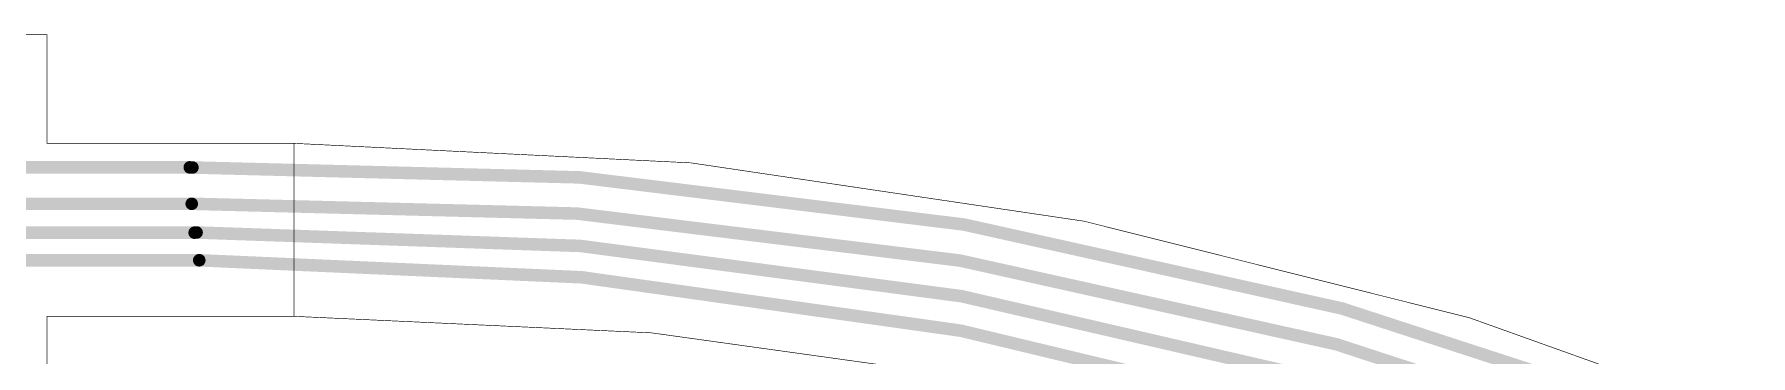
# Model space of a CAD drawing. Header units: millimetres. Extents: x 0 to 13.5, y -0.9 to 3.4.
# Drawn here: x 4.172 to 5.54, y 2.714 to 2.97 of the extents above; entities that cross this region are included whole.
import ezdxf

# ---------------------------------------------------------------- set-up
doc = ezdxf.new("R2010")
doc.units = ezdxf.units.MM
doc.header["$MEASUREMENT"] = 0
for name, color, linetype in [('BottomLayer', 5, 'Continuous'), ('Mechanical1', 6, 'Continuous'), ('Mechanical2', 216, 'Continuous')]:
    doc.layers.add(name, color=color, linetype=linetype)

msp = doc.modelspace()

# ---------------------------------------------------------------- linework, layer by layer
at = {"layer": 'BottomLayer', "const_width": 0.01}
for points in [[(4.0356, 2.864), (4.2961909, 2.864)], [(4.0201, 2.835), (4.2977294, 2.835)], [(3.9796, 2.812), (4.3001, 2.812)], [(4.0841, 2.79), (4.3037378, 2.79)]]:
    msp.add_lwpolyline(points, dxfattribs=at)
at = {"layer": 'BottomLayer', "const_width": 0.005}
for points in [[(4.2936909, 2.864, 1), (4.2986909, 2.864, 1)], [(4.2957752, 2.8639156, 1), (4.3007752, 2.8639156, 1)], [(4.2952294, 2.835, 1), (4.3002294, 2.835, 1)], [(4.2952294, 2.8349999, 1), (4.3002294, 2.8349999, 1)], [(4.2976, 2.812, 1), (4.3026, 2.812, 1)], [(4.2991071, 2.8121244, 1), (4.3041071, 2.8121244, 1)], [(4.3012378, 2.79, 1), (4.3062378, 2.79, 1)], [(4.3012378, 2.7899999, 1), (4.3062378, 2.7899999, 1)]]:
    msp.add_lwpolyline(points, format="xyb", close=True, dxfattribs=at)
at = {"layer": 'BottomLayer', "const_width": 0.01}
for points in [[(4.2982752, 2.8639156, -0.4064171512129248), (7.5665146, -0.1766376)], [(4.2977294, 2.8349999, -0.4072008048566135), (7.54683, -0.1947778)], [(4.3016071, 2.8121244, -0.4043872902792526), (7.5271721, -0.2263106)], [(4.3037378, 2.7899999, -0.4015309852794678), (7.5074599, -0.257267)]]:
    msp.add_lwpolyline(points, format="xyb", dxfattribs=at)
at = {"layer": 'Mechanical1', "const_width": 0.0005}
for points in [[(4.0327439, 2.9697518), (4.1823502, 2.9697518)], [(4.1823502, 2.8831377), (4.1823502, 2.9697518)], [(4.1823502, 2.8831377), (4.3792006, 2.8831377)], [(4.3792006, 2.7453424), (4.3792006, 2.8831377)], [(4.1823502, 2.7453424), (4.3792006, 2.7453424)], [(4.1823502, 2.6587282), (4.1823502, 2.7453424)]]:
    msp.add_lwpolyline(points, dxfattribs=at)
at = {"layer": 'Mechanical1', "const_width": 0.00025}
for points in [[(4.1822252, 2.9697518, 1), (4.1824752, 2.9697518, 1)], [(4.1822252, 2.9697518, 1), (4.1824752, 2.9697518, 1)], [(4.1822252, 2.8831377, 1), (4.1824752, 2.8831377, 1)], [(4.1822252, 2.8831377, 1), (4.1824752, 2.8831377, 1)], [(4.3790756, 2.8831377, 1), (4.3793256, 2.8831377, 1)], [(4.3790756, 2.8831377, 1), (4.3793256, 2.8831377, 1)], [(4.3790756, 2.8831376, 1), (4.3793256, 2.8831376, 1)], [(4.1822252, 2.7453424, 1), (4.1824752, 2.7453424, 1)], [(4.1822252, 2.7453424, 1), (4.1824752, 2.7453424, 1)], [(4.3790756, 2.7453424, 1), (4.3793256, 2.7453424, 1)], [(4.3790756, 2.7453424, 1), (4.3793256, 2.7453424, 1)], [(4.3790756, 2.7453424, 1), (4.3793256, 2.7453424, 1)]]:
    msp.add_lwpolyline(points, format="xyb", close=True, dxfattribs=at)
at = {"layer": 'Mechanical1', "const_width": 0.0005}
for points in [[(4.3792006, 2.8831376, -0.4142135623730951), (7.6061333, -0.3437951)], [(4.3792006, 2.7453424, -0.4142135623730951), (7.4683381, -0.3437951)]]:
    msp.add_lwpolyline(points, format="xyb", dxfattribs=at)
at = {"layer": 'Mechanical2', "const_width": 0.0005}
for points in [[(4.0327439, 2.9697518), (4.1823502, 2.9697518)], [(4.1823502, 2.8831377), (4.1823502, 2.9697518)], [(4.1823502, 2.8831377), (4.3792006, 2.8831377)], [(4.1823502, 2.7453424), (4.3792006, 2.7453424)], [(4.1823502, 2.6587282), (4.1823502, 2.7453424)]]:
    msp.add_lwpolyline(points, dxfattribs=at)
at = {"layer": 'Mechanical2', "const_width": 0.00025}
for points in [[(4.1822252, 2.9697518, 1), (4.1824752, 2.9697518, 1)], [(4.1822252, 2.9697518, 1), (4.1824752, 2.9697518, 1)], [(4.1822252, 2.8831377, 1), (4.1824752, 2.8831377, 1)], [(4.1822252, 2.8831377, 1), (4.1824752, 2.8831377, 1)], [(4.3790756, 2.8831377, 1), (4.3793256, 2.8831377, 1)], [(4.3790756, 2.8831376, 1), (4.3793256, 2.8831376, 1)], [(4.1822252, 2.7453424, 1), (4.1824752, 2.7453424, 1)], [(4.1822252, 2.7453424, 1), (4.1824752, 2.7453424, 1)], [(4.3790756, 2.7453424, 1), (4.3793256, 2.7453424, 1)], [(4.3790756, 2.7453424, 1), (4.3793256, 2.7453424, 1)]]:
    msp.add_lwpolyline(points, format="xyb", close=True, dxfattribs=at)
at = {"layer": 'Mechanical2', "const_width": 0.0005}
for points in [[(4.3792006, 2.8831376, -0.4142135623730951), (7.6061333, -0.3437951)], [(4.3792006, 2.7453424, -0.4142135623730951), (7.4683381, -0.3437951)]]:
    msp.add_lwpolyline(points, format="xyb", dxfattribs=at)

doc.saveas('drawing.dxf')
